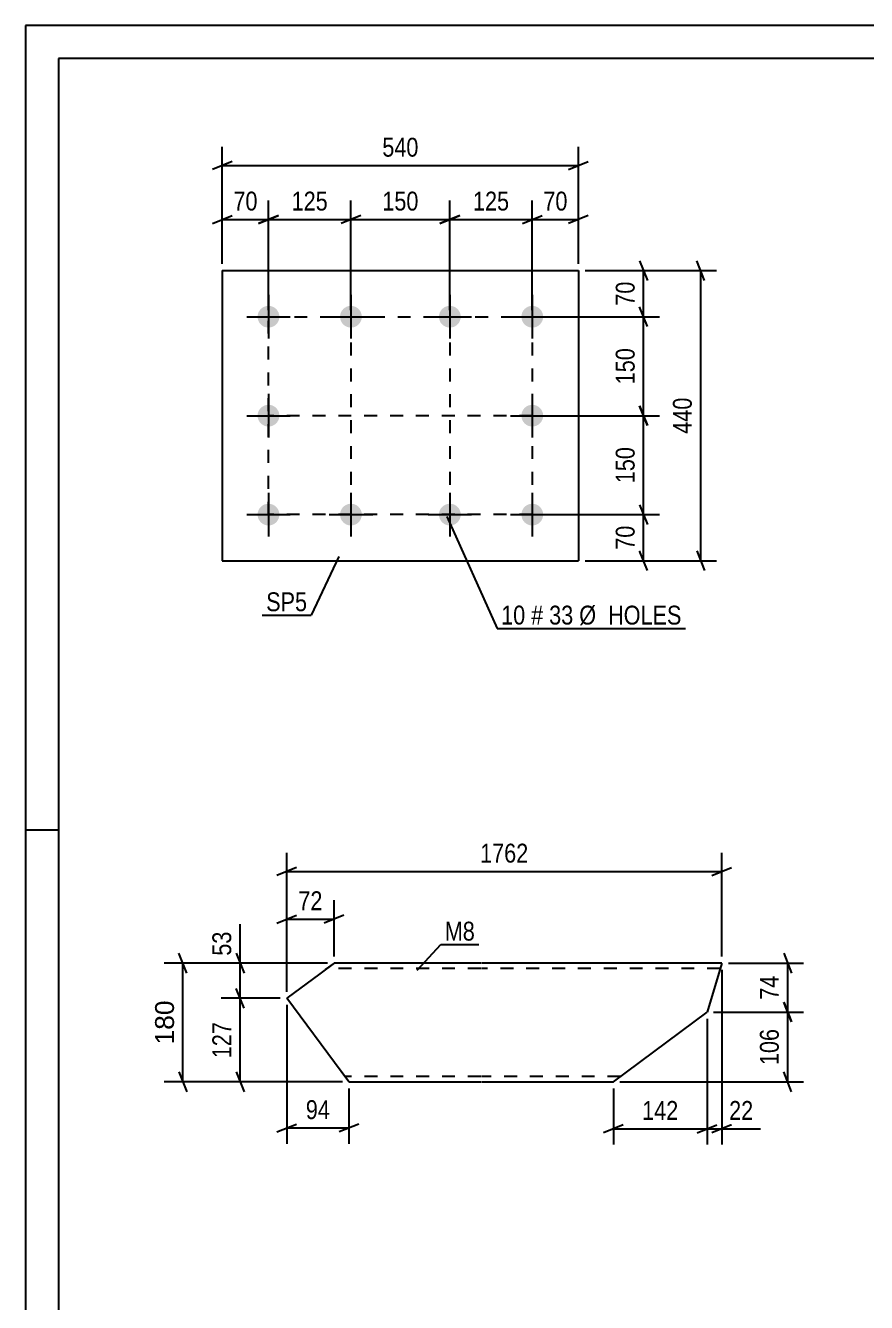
# Model space of a CAD drawing. Header units: millimetres. Extents: x 0 to 594, y 0 to 420.
# Drawn here: x 0 to 127.5, y 226.4 to 420 of the extents above; entities that cross this region are included whole.
import ezdxf

# ---------------------------------------------------------------- set-up
doc = ezdxf.new("R2010")
doc.units = ezdxf.units.MM
doc.linetypes.add('DXK_LINE_DOT2', pattern=[3.9198, 1.9599, -1.9599])
doc.styles.add('Arial', font='ARIAL.TTF', dxfattribs={"height": 0.2})
doc.styles.add('Arial Narrow', font='ARIALN.TTF', dxfattribs={"height": 0.2})

# ---------------------------------------------------------------- blocks, each defined once
blk = doc.blocks.new('Unknown-761555078-1135')
at = {"color": 5, "linetype": 'Continuous'}
for p, q in [((594, 420), (0, 420)), ((0, 420), (0, 0)), ((589, 415), (5, 415)), ((5, 415), (5, 5)), ((5, 298), (0, 298))]:
    blk.add_line(p, q, dxfattribs=at)
blk = doc.blocks.new('Part-761555078-8605 - 8604')
at = {"color": 2, "linetype": 'Continuous'}
for p, q in [((46.78, 277.84), (44.63, 276.24)), ((69.04, 277.84), (46.78, 277.84)), ((105.57, 277.84), (69.14, 277.84)), ((105.57, 277.84), (103.34, 270.42)), ((44.63, 276.24), (39.61, 272.51)), ((47.85, 261.44), (39.61, 272.51)), ((89.14, 259.84), (103.34, 270.42)), ((49.04, 259.84), (47.85, 261.44)), ((49.04, 259.84), (69.04, 259.84)), ((69.14, 259.84), (89.14, 259.84))]:
    blk.add_line(p, q, dxfattribs=at)
at = {"color": 7, "linetype": 'DXK_LINE_DOT2'}
for p, q in [((46.78, 277.84), (45.45, 276.86)), ((69.04, 277.04), (45.7, 277.04)), ((105.33, 277.04), (69.14, 277.04)), ((105.57, 277.84), (105.26, 276.81)), ((48.95, 259.97), (47.85, 261.44)), ((69.04, 260.64), (48.44, 260.64)), ((90.21, 260.64), (69.14, 260.64))]:
    blk.add_line(p, q, dxfattribs=at)
blk = doc.blocks.new('Part-761555078-8702 - 8701')
at = {"color": 2, "linetype": 'Continuous'}
for p, q in [((29.84, 382.85), (29.84, 338.85)), ((29.84, 382.85), (83.84, 382.85)), ((83.84, 382.85), (83.84, 338.85)), ((29.84, 338.85), (83.84, 338.85))]:
    blk.add_line(p, q, dxfattribs=at)
blk = doc.blocks.new('Bolt-761555078-8703 - 8701')
at = {"linetype": 'Continuous'}
for points in [[(36.84, 377.5, -1), (36.84, 374.2, -1)], [(49.34, 377.5, -1), (49.34, 374.2, -1)], [(64.34, 377.5, -1), (64.34, 374.2, -1)], [(76.84, 377.5, -1), (76.84, 374.2, -1)], [(36.84, 362.5, -1), (36.84, 359.2, -1)], [(76.84, 362.5, -1), (76.84, 359.2, -1)], [(36.84, 347.5, -1), (36.84, 344.2, -1)], [(49.34, 347.5, -1), (49.34, 344.2, -1)], [(64.34, 347.5, -1), (64.34, 344.2, -1)], [(76.84, 347.5, -1), (76.84, 344.2, -1)]]:
    blk.add_hatch(color=1, dxfattribs=at).paths.add_polyline_path(points)
at = {"color": 1, "linetype": 'Continuous'}
for p, q in [((36.84, 379.15), (36.84, 372.55)), ((49.34, 379.15), (49.34, 372.55)), ((64.34, 379.15), (64.34, 372.55)), ((76.84, 379.15), (76.84, 372.55)), ((33.54, 375.85), (40.14, 375.85)), ((46.04, 375.85), (52.64, 375.85)), ((61.04, 375.85), (67.64, 375.85)), ((73.54, 375.85), (80.14, 375.85)), ((36.84, 364.15), (36.84, 357.55)), ((76.84, 364.15), (76.84, 357.55)), ((33.54, 360.85), (40.14, 360.85)), ((73.54, 360.85), (80.14, 360.85)), ((36.84, 349.15), (36.84, 342.55)), ((49.34, 349.15), (49.34, 342.55)), ((64.34, 349.15), (64.34, 342.55)), ((76.84, 349.15), (76.84, 342.55)), ((33.54, 345.85), (40.14, 345.85)), ((46.04, 345.85), (52.64, 345.85)), ((61.04, 345.85), (67.64, 345.85)), ((73.54, 345.85), (80.14, 345.85))]:
    blk.add_line(p, q, dxfattribs=at)
blk = doc.blocks.new('Rectangle-761555078-11114 - 8701')
at = {"color": 1, "linetype": 'DXK_LINE_DOT2'}
blk.add_lwpolyline([(36.84, 375.85), (76.84, 375.85), (76.84, 345.85), (36.84, 345.85), (36.84, 375.85)], close=True, dxfattribs=at)
blk = doc.blocks.new('Line-761555078-11124 - 8701')
at = {"color": 1, "linetype": 'DXK_LINE_DOT2'}
blk.add_line((64.34, 375.85), (64.34, 345.85), dxfattribs=at)
blk = doc.blocks.new('Line-761555078-11131 - 8701')
at = {"color": 1, "linetype": 'DXK_LINE_DOT2'}
blk.add_line((49.34, 375.85), (49.34, 345.65), dxfattribs=at)
blk = doc.blocks.new('Line-761555078-11135 - 8701')
at = {"color": 1, "linetype": 'DXK_LINE_DOT2'}
blk.add_line((76.84, 360.85), (36.74, 360.85), dxfattribs=at)
blk = doc.blocks.new('StraightDimension-761555078-8942 - 8604')
at = {"color": 7, "linetype": 'Continuous'}
for p, q in [((114.97, 271.92), (116.17, 268.92)), ((104.34, 270.42), (117.97, 270.42)), ((115.57, 259.84), (115.57, 270.42)), ((90.14, 259.84), (117.97, 259.84)), ((116.17, 258.34), (114.97, 261.34))]:
    blk.add_line(p, q, dxfattribs=at)
at = {"color": 0}
blk.add_wipeout([(114.82, 268.47), (110.62, 268.47), (110.62, 261.79), (114.82, 261.79)], dxfattribs=at)
at = {"color": 3, "style": 'Arial Narrow'}
blk.add_text('106', height=2.863, rotation=90.0002, dxfattribs=at).set_placement((114.22, 262.39))
blk = doc.blocks.new('StraightDimension-761555078-8934 - 8604')
at = {"color": 7, "linetype": 'Continuous'}
for p, q in [((33.14, 271.01), (31.94, 274.01)), ((38.61, 272.51), (29.69, 272.51)), ((32.54, 259.84), (32.54, 272.51)), ((48.04, 259.84), (29.69, 259.84)), ((31.94, 261.34), (33.14, 258.34))]:
    blk.add_line(p, q, dxfattribs=at)
at = {"color": 0}
blk.add_wipeout([(31.79, 269.52), (27.59, 269.52), (27.59, 262.83), (31.79, 262.83)], dxfattribs=at)
at = {"color": 3, "style": 'Arial Narrow'}
blk.add_text('127', height=2.863, rotation=90.0002, dxfattribs=at).set_placement((31.19, 263.43))
blk = doc.blocks.new('StraightDimension-761555078-8929 - 8604')
at = {"color": 7, "linetype": 'Continuous'}
for p, q in [((39.61, 273.51), (39.61, 287.37)), ((46.78, 278.84), (46.78, 287.37)), ((38.11, 283.92), (41.11, 285.12)), ((48.28, 285.12), (45.28, 283.92)), ((39.61, 284.52), (46.78, 284.52))]:
    blk.add_line(p, q, dxfattribs=at)
at = {"color": 0}
blk.add_wipeout([(45.62, 285.27), (45.62, 289.47), (40.77, 289.47), (40.77, 285.27)], dxfattribs=at)
at = {"color": 3, "style": 'Arial Narrow'}
blk.add_text('72', height=2.863, dxfattribs=at).set_placement((41.37, 285.87))
blk = doc.blocks.new('StraightDimension-761555078-8921 - 8604')
at = {"color": 7, "linetype": 'Continuous'}
for p, q in [((39.61, 271.51), (39.61, 250.45)), ((49.04, 258.84), (49.04, 250.45)), ((38.11, 252.25), (41.11, 253.45)), ((39.61, 252.85), (49.04, 252.85)), ((50.54, 253.45), (47.54, 252.25))]:
    blk.add_line(p, q, dxfattribs=at)
at = {"color": 0}
blk.add_wipeout([(46.75, 253.6), (46.75, 257.8), (41.9, 257.8), (41.9, 253.6)], dxfattribs=at)
at = {"color": 3, "style": 'Arial Narrow'}
blk.add_text('94', height=2.863, dxfattribs=at).set_placement((42.5, 254.2))
blk = doc.blocks.new('StraightDimension-761555078-8941 - 8604')
at = {"color": 7, "linetype": 'Continuous'}
for p, q in [((114.97, 279.34), (116.17, 276.34)), ((106.57, 277.84), (117.97, 277.84)), ((115.57, 270.42), (115.57, 277.84)), ((116.17, 268.92), (114.97, 271.92)), ((104.34, 270.42), (117.97, 270.42))]:
    blk.add_line(p, q, dxfattribs=at)
at = {"color": 0}
blk.add_wipeout([(114.82, 276.56), (110.62, 276.56), (110.62, 271.7), (114.82, 271.7)], dxfattribs=at)
at = {"color": 3, "style": 'Arial Narrow'}
blk.add_text('74', height=2.863, rotation=90.0002, dxfattribs=at).set_placement((114.22, 272.3))
blk = doc.blocks.new('StraightDimension-761555078-8933 - 8604')
at = {"color": 7, "linetype": 'Continuous'}
for p, q in [((31.94, 279.34), (33.14, 276.34)), ((45.78, 277.84), (29.69, 277.84)), ((32.54, 272.51), (32.54, 277.84)), ((33.14, 271.01), (31.94, 274.01)), ((38.61, 272.51), (29.69, 272.51))]:
    blk.add_line(p, q, dxfattribs=at)
at = {"color": 0}
blk.add_wipeout([(31.79, 283.22), (27.59, 283.22), (27.59, 278.37), (31.79, 278.37)], dxfattribs=at)
at = {"color": 7, "linetype": 'Continuous'}
blk.add_line((32.54, 277.84), (32.54, 283.75), dxfattribs=at)
blk.add_line((32.54, 277.84), (32.54, 283.75), dxfattribs=at)
at = {"color": 3, "style": 'Arial Narrow'}
blk.add_text('53', height=2.863, rotation=90.0002, dxfattribs=at).set_placement((31.19, 278.97))
blk = doc.blocks.new('StraightDimension-761555078-8949 - 8604')
at = {"color": 7, "linetype": 'Continuous'}
for p, q in [((39.61, 273.51), (39.61, 294.59)), ((105.57, 278.84), (105.57, 294.59)), ((41.11, 292.34), (38.11, 291.14)), ((104.07, 291.14), (107.07, 292.34)), ((39.61, 291.74), (105.57, 291.74))]:
    blk.add_line(p, q, dxfattribs=at)
at = {"color": 0}
blk.add_wipeout([(76.85, 292.49), (76.85, 296.69), (68.33, 296.69), (68.33, 292.49)], dxfattribs=at)
at = {"color": 3, "style": 'Arial Narrow'}
blk.add_text('1762', height=2.863, dxfattribs=at).set_placement((68.93, 293.09))
blk = doc.blocks.new('StraightDimension-761555078-11544 - 8604')
at = {"color": 7, "linetype": 'Continuous'}
for p, q in [((105.57, 276.84), (105.57, 250.33)), ((103.34, 269.42), (103.34, 250.33)), ((101.84, 252.13), (104.84, 253.33)), ((103.34, 252.73), (105.57, 252.73)), ((107.07, 253.33), (104.07, 252.13))]:
    blk.add_line(p, q, dxfattribs=at)
at = {"color": 0}
blk.add_wipeout([(110.95, 253.48), (110.95, 257.68), (106.09, 257.68), (106.09, 253.48)], dxfattribs=at)
at = {"color": 7, "linetype": 'Continuous'}
blk.add_line((105.57, 252.73), (111.47, 252.73), dxfattribs=at)
blk.add_line((105.57, 252.73), (111.47, 252.73), dxfattribs=at)
at = {"color": 3, "style": 'Arial Narrow'}
blk.add_text('22', height=2.863, dxfattribs=at).set_placement((106.69, 254.08))
blk = doc.blocks.new('StraightDimension-761555078-11545 - 8604')
at = {"color": 7, "linetype": 'Continuous'}
for p, q in [((103.34, 269.42), (103.34, 250.33)), ((89.14, 258.84), (89.14, 250.33)), ((90.64, 253.33), (87.64, 252.13)), ((89.14, 252.73), (103.34, 252.73)), ((101.84, 252.13), (104.84, 253.33))]:
    blk.add_line(p, q, dxfattribs=at)
at = {"color": 0}
blk.add_wipeout([(99.58, 253.48), (99.58, 257.68), (92.9, 257.68), (92.9, 253.48)], dxfattribs=at)
at = {"color": 3, "style": 'Arial Narrow'}
blk.add_text('142', height=2.863, dxfattribs=at).set_placement((93.5, 254.08))
blk = doc.blocks.new('StraightDimension-761555078-11633 - 8604')
at = {"color": 7, "linetype": 'Continuous'}
for p, q in [((24.46, 276.34), (23.26, 279.34)), ((45.78, 277.84), (21.01, 277.84)), ((23.86, 259.84), (23.86, 277.84)), ((48.04, 259.84), (21.01, 259.84)), ((23.26, 261.34), (24.46, 258.34))]:
    blk.add_line(p, q, dxfattribs=at)
at = {"color": 0}
blk.add_wipeout([(23.11, 272.78), (18.91, 272.78), (18.91, 264.91), (23.11, 264.91)], dxfattribs=at)
at = {"color": 3, "style": 'Arial'}
blk.add_text('180', height=2.865, rotation=90.0002, dxfattribs=at).set_placement((22.51, 265.51))
blk = doc.blocks.new('StraightDimension-761555078-9140 - 8701')
at = {"color": 7, "linetype": 'Continuous'}
for p, q in [((93.11, 347.35), (94.31, 344.35)), ((77.84, 345.85), (96.11, 345.85)), ((93.71, 338.85), (93.71, 345.85)), ((84.84, 338.85), (96.11, 338.85)), ((94.31, 337.35), (93.11, 340.35))]:
    blk.add_line(p, q, dxfattribs=at)
at = {"color": 0}
blk.add_wipeout([(92.96, 344.78), (88.76, 344.78), (88.76, 339.92), (92.96, 339.92)], dxfattribs=at)
at = {"color": 3, "style": 'Arial Narrow'}
blk.add_text('70', height=2.863, rotation=90.0002, dxfattribs=at).set_placement((92.36, 340.52))
blk = doc.blocks.new('StraightDimension-761555078-9153 - 8701')
at = {"color": 7, "linetype": 'Continuous'}
for p, q in [((102.98, 381.35), (101.78, 384.35)), ((84.84, 382.85), (104.78, 382.85)), ((102.38, 338.85), (102.38, 382.85)), ((84.84, 338.85), (104.78, 338.85)), ((101.78, 340.35), (102.98, 337.35))]:
    blk.add_line(p, q, dxfattribs=at)
at = {"color": 0}
blk.add_wipeout([(101.63, 364.19), (97.43, 364.19), (97.43, 357.51), (101.63, 357.51)], dxfattribs=at)
at = {"color": 3, "style": 'Arial Narrow'}
blk.add_text('440', height=2.863, rotation=90.0002, dxfattribs=at).set_placement((101.03, 358.11))
blk = doc.blocks.new('StraightDimension-761555078-9137 - 8701')
at = {"color": 7, "linetype": 'Continuous'}
for p, q in [((93.11, 384.35), (94.31, 381.35)), ((84.84, 382.85), (96.11, 382.85)), ((93.71, 375.85), (93.71, 382.85)), ((77.84, 375.85), (96.11, 375.85)), ((94.31, 374.35), (93.11, 377.35))]:
    blk.add_line(p, q, dxfattribs=at)
at = {"color": 0}
blk.add_wipeout([(92.96, 381.78), (88.76, 381.78), (88.76, 376.92), (92.96, 376.92)], dxfattribs=at)
at = {"color": 3, "style": 'Arial Narrow'}
blk.add_text('70', height=2.863, rotation=90.0002, dxfattribs=at).set_placement((92.36, 377.52))
blk = doc.blocks.new('StraightDimension-761555078-9138 - 8701')
at = {"color": 7, "linetype": 'Continuous'}
for p, q in [((77.84, 375.85), (96.11, 375.85)), ((94.31, 374.35), (93.11, 377.35)), ((93.71, 360.85), (93.71, 375.85)), ((93.11, 362.35), (94.31, 359.35)), ((77.84, 360.85), (96.11, 360.85))]:
    blk.add_line(p, q, dxfattribs=at)
at = {"color": 0}
blk.add_wipeout([(92.96, 371.69), (88.76, 371.69), (88.76, 365.01), (92.96, 365.01)], dxfattribs=at)
at = {"color": 3, "style": 'Arial Narrow'}
blk.add_text('150', height=2.863, rotation=90.0002, dxfattribs=at).set_placement((92.36, 365.61))
blk = doc.blocks.new('StraightDimension-761555078-9139 - 8701')
at = {"color": 7, "linetype": 'Continuous'}
for p, q in [((94.31, 359.35), (93.11, 362.35)), ((77.84, 360.85), (96.11, 360.85)), ((93.71, 345.85), (93.71, 360.85)), ((93.11, 347.35), (94.31, 344.35)), ((77.84, 345.85), (96.11, 345.85))]:
    blk.add_line(p, q, dxfattribs=at)
at = {"color": 0}
blk.add_wipeout([(92.96, 356.69), (88.76, 356.69), (88.76, 350.01), (92.96, 350.01)], dxfattribs=at)
at = {"color": 3, "style": 'Arial Narrow'}
blk.add_text('150', height=2.863, rotation=90.0002, dxfattribs=at).set_placement((92.36, 350.61))
blk = doc.blocks.new('StraightDimension-761555078-9157 - 8701')
at = {"color": 7, "linetype": 'Continuous'}
for p, q in [((76.84, 376.85), (76.84, 393.45)), ((83.84, 383.85), (83.84, 393.45)), ((75.34, 390), (78.34, 391.2)), ((85.34, 391.2), (82.34, 390)), ((76.84, 390.6), (83.84, 390.6))]:
    blk.add_line(p, q, dxfattribs=at)
at = {"color": 0}
blk.add_wipeout([(82.77, 391.35), (82.77, 395.55), (77.92, 395.55), (77.92, 391.35)], dxfattribs=at)
at = {"color": 3, "style": 'Arial Narrow'}
blk.add_text('70', height=2.863, dxfattribs=at).set_placement((78.52, 391.95))
blk = doc.blocks.new('StraightDimension-761555078-9158 - 8701')
at = {"color": 7, "linetype": 'Continuous'}
for p, q in [((64.34, 376.85), (64.34, 393.45)), ((76.84, 376.85), (76.84, 393.45)), ((65.84, 391.2), (62.84, 390)), ((75.34, 390), (78.34, 391.2)), ((64.34, 390.6), (76.84, 390.6))]:
    blk.add_line(p, q, dxfattribs=at)
at = {"color": 0}
blk.add_wipeout([(73.94, 391.35), (73.94, 395.55), (67.25, 395.55), (67.25, 391.35)], dxfattribs=at)
at = {"color": 3, "style": 'Arial Narrow'}
blk.add_text('125', height=2.863, dxfattribs=at).set_placement((67.85, 391.95))
blk = doc.blocks.new('StraightDimension-761555078-9159 - 8701')
at = {"color": 7, "linetype": 'Continuous'}
for p, q in [((49.34, 376.85), (49.34, 393.45)), ((64.34, 376.85), (64.34, 393.45)), ((50.84, 391.2), (47.84, 390)), ((62.84, 390), (65.84, 391.2)), ((49.34, 390.6), (64.34, 390.6))]:
    blk.add_line(p, q, dxfattribs=at)
at = {"color": 0}
blk.add_wipeout([(60.19, 391.35), (60.19, 395.55), (53.5, 395.55), (53.5, 391.35)], dxfattribs=at)
at = {"color": 3, "style": 'Arial Narrow'}
blk.add_text('150', height=2.863, dxfattribs=at).set_placement((54.1, 391.95))
blk = doc.blocks.new('StraightDimension-761555078-9160 - 8701')
at = {"color": 7, "linetype": 'Continuous'}
for p, q in [((36.84, 376.85), (36.84, 393.45)), ((49.34, 376.85), (49.34, 393.45)), ((35.34, 390), (38.34, 391.2)), ((50.84, 391.2), (47.84, 390)), ((36.84, 390.6), (49.34, 390.6))]:
    blk.add_line(p, q, dxfattribs=at)
at = {"color": 0}
blk.add_wipeout([(46.44, 391.35), (46.44, 395.55), (39.75, 395.55), (39.75, 391.35)], dxfattribs=at)
at = {"color": 3, "style": 'Arial Narrow'}
blk.add_text('125', height=2.863, dxfattribs=at).set_placement((40.35, 391.95))
blk = doc.blocks.new('StraightDimension-761555078-9161 - 8701')
at = {"color": 7, "linetype": 'Continuous'}
for p, q in [((29.84, 383.85), (29.84, 393.45)), ((36.84, 376.85), (36.84, 393.45)), ((28.34, 390), (31.34, 391.2)), ((38.34, 391.2), (35.34, 390)), ((29.84, 390.6), (36.84, 390.6))]:
    blk.add_line(p, q, dxfattribs=at)
at = {"color": 0}
blk.add_wipeout([(35.77, 391.35), (35.77, 395.55), (30.92, 395.55), (30.92, 391.35)], dxfattribs=at)
at = {"color": 3, "style": 'Arial Narrow'}
blk.add_text('70', height=2.863, dxfattribs=at).set_placement((31.52, 391.95))
blk = doc.blocks.new('StraightDimension-761555078-9177 - 8701')
at = {"color": 7, "linetype": 'Continuous'}
for p, q in [((29.84, 383.85), (29.84, 401.62)), ((83.84, 383.85), (83.84, 401.62)), ((31.34, 399.37), (28.34, 398.17)), ((82.34, 398.17), (85.34, 399.37)), ((29.84, 398.77), (83.84, 398.77))]:
    blk.add_line(p, q, dxfattribs=at)
at = {"color": 0}
blk.add_wipeout([(60.19, 399.52), (60.19, 403.72), (53.5, 403.72), (53.5, 399.52)], dxfattribs=at)
at = {"color": 3, "style": 'Arial Narrow'}
blk.add_text('540', height=2.863, dxfattribs=at).set_placement((54.1, 400.12))
blk = doc.blocks.new('Mark-761555078-9252 - 8604')
at = {"color": 0}
blk.add_wipeout([(68.14, 281.26), (68.14, 284.26), (63.57, 284.26), (63.57, 281.26)], dxfattribs=at)
blk.add_wipeout([(68.14, 281.26), (68.14, 284.26), (63.57, 284.26), (63.57, 281.26)], dxfattribs=at)
at = {"color": 30, "linetype": 'Continuous'}
for p, q in [((59.38, 276.78), (62.97, 280.66)), ((62.97, 280.66), (68.74, 280.66))]:
    blk.add_line(p, q, dxfattribs=at)
at = {"color": 3, "style": 'Arial Narrow'}
blk.add_text('M8', height=2.863, dxfattribs=at).set_placement((63.57, 281.26))
blk = doc.blocks.new('Mark-761555078-9281 - 8701')
at = {"color": 0}
blk.add_wipeout([(42.7, 331.2), (42.7, 334.2), (36.49, 334.2), (36.49, 331.2)], dxfattribs=at)
blk.add_wipeout([(42.7, 331.2), (42.7, 334.2), (36.49, 334.2), (36.49, 331.2)], dxfattribs=at)
at = {"color": 30, "linetype": 'Continuous'}
for p in [(47.51, 339.49), (35.89, 330.6)]:
    blk.add_line(p, (43.3, 330.6), dxfattribs=at)
at = {"color": 3, "style": 'Arial Narrow'}
blk.add_text('SP5', height=2.863, dxfattribs=at).set_placement((36.49, 331.2))
blk = doc.blocks.new('Mark-761555078-9284 - 8701')
at = {"color": 0}
blk.add_wipeout([(75.77, 329.18), (75.77, 332.18), (72.12, 332.18), (72.12, 329.18)], dxfattribs=at)
blk.add_wipeout([(75.77, 329.18), (75.77, 332.18), (72.12, 332.18), (72.12, 329.18)], dxfattribs=at)
at = {"color": 7, "linetype": 'Continuous'}
blk.add_line((63.86, 345.57), (71.52, 328.58), dxfattribs=at)
at = {"color": 3, "style": 'Arial Narrow'}
blk.add_text('10', height=2.863, dxfattribs=at).set_placement((72.12, 329.18))
at = {"color": 0}
blk.add_wipeout([(78.5, 329.18), (78.5, 332.18), (76.67, 332.18), (76.67, 329.18)], dxfattribs=at)
blk.add_wipeout([(78.5, 329.18), (78.5, 332.18), (76.67, 332.18), (76.67, 329.18)], dxfattribs=at)
blk.add_wipeout([(83.06, 329.18), (83.06, 332.18), (79.4, 332.18), (79.4, 329.18)], dxfattribs=at)
blk.add_wipeout([(83.06, 329.18), (83.06, 332.18), (79.4, 332.18), (79.4, 329.18)], dxfattribs=at)
at = {"color": 3, "style": 'Arial Narrow'}
for s, height, p in [('#', 2.86, (76.67, 329.18)), ('33', 2.863, (79.4, 329.18))]:
    blk.add_text(s, height=height, dxfattribs=at).set_placement(p)
at = {"color": 0}
blk.add_wipeout([(99.49, 329.18), (99.49, 332.18), (83.96, 332.18), (83.96, 329.18)], dxfattribs=at)
blk.add_wipeout([(99.49, 329.18), (99.49, 332.18), (83.96, 332.18), (83.96, 329.18)], dxfattribs=at)
at = {"color": 7, "linetype": 'Continuous'}
blk.add_line((71.52, 328.58), (100.09, 328.58), dxfattribs=at)
at = {"color": 3, "style": 'Arial Narrow'}
blk.add_text('Ø  HOLES', height=2.863, dxfattribs=at).set_placement((83.96, 329.18))

msp = doc.modelspace()

# ---------------------------------------------------------------- block references
for name in ['Unknown-761555078-1135', 'Part-761555078-8702 - 8701', 'Bolt-761555078-8703 - 8701', 'Rectangle-761555078-11114 - 8701', 'Line-761555078-11131 - 8701', 'Line-761555078-11124 - 8701', 'Line-761555078-11135 - 8701', 'Part-761555078-8605 - 8604']:
    msp.add_blockref(name, (0, 0))

# ---------------------------------------------------------------- next in the draw order: block references
for name in ['StraightDimension-761555078-9140 - 8701', 'Mark-761555078-9281 - 8701', 'StraightDimension-761555078-8934 - 8604', 'StraightDimension-761555078-8942 - 8604']:
    msp.add_blockref(name, (0, 0))

# ---------------------------------------------------------------- next in the draw order: block references
for name in ['StraightDimension-761555078-9153 - 8701', 'StraightDimension-761555078-8929 - 8604', 'StraightDimension-761555078-8941 - 8604', 'StraightDimension-761555078-8921 - 8604']:
    msp.add_blockref(name, (0, 0))

# ---------------------------------------------------------------- next in the draw order: block references
for name in ['StraightDimension-761555078-9137 - 8701', 'StraightDimension-761555078-8933 - 8604']:
    msp.add_blockref(name, (0, 0))

# ---------------------------------------------------------------- next in the draw order: block references
for name in ['StraightDimension-761555078-9138 - 8701', 'StraightDimension-761555078-8949 - 8604']:
    msp.add_blockref(name, (0, 0))

# ---------------------------------------------------------------- next in the draw order: block references
for name in ['StraightDimension-761555078-9157 - 8701', 'StraightDimension-761555078-9139 - 8701', 'Mark-761555078-9252 - 8604', 'StraightDimension-761555078-11633 - 8604', 'StraightDimension-761555078-11544 - 8604']:
    msp.add_blockref(name, (0, 0))

# ---------------------------------------------------------------- next in the draw order: block references
for name in ['StraightDimension-761555078-9158 - 8701', 'Mark-761555078-9284 - 8701', 'StraightDimension-761555078-11545 - 8604']:
    msp.add_blockref(name, (0, 0))

# ---------------------------------------------------------------- next in the draw order: block references
msp.add_blockref('StraightDimension-761555078-9159 - 8701', (0, 0))

# ---------------------------------------------------------------- next in the draw order: block references
msp.add_blockref('StraightDimension-761555078-9160 - 8701', (0, 0))

# ---------------------------------------------------------------- next in the draw order: block references
msp.add_blockref('StraightDimension-761555078-9161 - 8701', (0, 0))

# ---------------------------------------------------------------- next in the draw order: block references
msp.add_blockref('StraightDimension-761555078-9177 - 8701', (0, 0))

doc.saveas('drawing.dxf')
